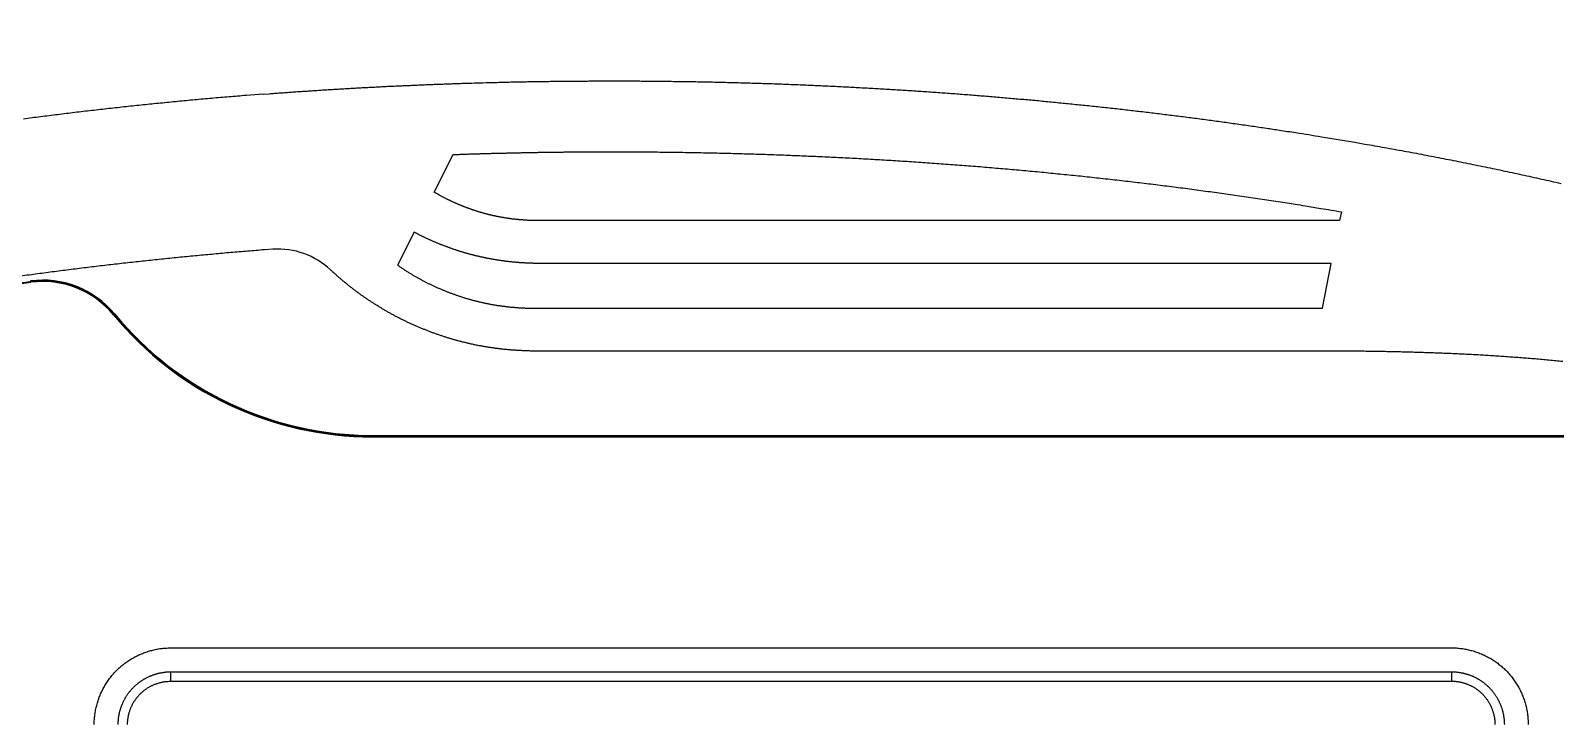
# Model space of a CAD drawing. Header units: inches. Extents: x 2 to 87, y 0 to 129.
# Drawn here: x 43.732 to 46.197, y 25.235 to 26.357 of the extents above; entities that cross this region are included whole.
import ezdxf

# ---------------------------------------------------------------- set-up
doc = ezdxf.new("R2010")
doc.units = ezdxf.units.IN
doc.header["$MEASUREMENT"] = 0
doc.layers.add('1', color=4, linetype='Continuous')

# ---------------------------------------------------------------- blocks, each defined once
blk = doc.blocks.new('CONTRL PANEL-HSPOT-15')
at = {"layer": '1', "linetype": 'Continuous'}
for p, q in [((-0.4678, 1.3982), (-0.4372, 1.4591)), ((0.9983, 1.3666), (0.9955, 1.3523)), ((-0.5004, 1.3335), (-0.5271, 1.2804)), ((0.9955, 1.3523), (-0.3001, 1.3523)), ((0.982, 1.2831), (-0.3001, 1.2831)), ((0.9679, 1.2108), (0.982, 1.2831)), ((-1.1204, 1.2548), (-1.1203, 1.2536)), ((-1.1203, 1.2536), (-1.1201, 1.2526)), ((-0.3043, 1.2108), (0.9679, 1.2108)), ((-0.9864, 1.2002), (-0.9856, 1.2009)), ((-0.9847, 1.2016), (-0.9856, 1.2009)), ((0.9544, 1.1416), (-0.3043, 1.1416)), ((-0.5676, 1.0039), (-0.5676, 1.0051)), ((-0.5676, 1.0051), (1.5391, 1.0051)), ((1.5391, 1.0039), (-0.5676, 1.0039)), ((-0.5676, 1.0039), (-0.5676, 1.0029)), ((-0.5676, 1.0029), (1.5391, 1.0029)), ((-0.8935, 0.6619), (1.1765, 0.6619)), ((-0.8935, 0.6232), (1.1765, 0.6232)), ((-0.8935, 0.6082), (-0.8935, 0.6232)), ((1.1765, 0.6232), (1.1765, 0.6082)), ((-0.8935, 0.6082), (1.1765, 0.6082))]:
    blk.add_line(p, q, dxfattribs=at)
for points in [[(-0.3787, 1.5754), (-0.3737, 1.5756, -0.000165), (-0.3688, 1.5757, -0.000165), (-0.3639, 1.5758, -0.000165), (-0.3589, 1.5759, -0.000165), (-0.354, 1.5761, -0.000165), (-0.349, 1.5762, -0.000165), (-0.3441, 1.5763, -0.000165), (-0.3391, 1.5764, -0.000165), (-0.3342, 1.5765, -0.000165), (-0.3293, 1.5766, -0.000165), (-0.3243, 1.5767, -0.000165), (-0.3194, 1.5768, -0.000165), (-0.3144, 1.5769, -0.000165), (-0.3095, 1.5769, -0.000165), (-0.3045, 1.577, -0.000165), (-0.2996, 1.5771, -0.000165), (-0.2947, 1.5772, -0.000165), (-0.2897, 1.5773, -0.000165), (-0.2848, 1.5773, -0.000165), (-0.2798, 1.5774, -0.000165), (-0.2749, 1.5775, -0.000164), (-0.2699, 1.5775, -0.000164), (-0.265, 1.5776, -0.000164), (-0.2601, 1.5776, -0.000165), (-0.2551, 1.5777, -0.000164), (-0.2502, 1.5777, -0.000163), (-0.2452, 1.5778, -0.000164), (-0.2403, 1.5778, -0.000168), (-0.2353, 1.5779, -0.000163), (-0.2304, 1.5779, -0.000152), (-0.2255, 1.5779, -0.000168), (-0.2205, 1.5779, -0.0002), (-0.2154, 1.578, -0.000152), (-0.2106, 1.578, -0.000052), (-0.2063, 1.578, -0.000214), (-0.2007, 1.578, -0.000368), (-0.1922, 1.578, -0.00018), (-0.181, 1.578, -0.000095)], [(-0.181, 1.578), (-0.1568, 1.578, -0.000799), (-0.1327, 1.5779, -0.000798), (-0.1086, 1.5777, -0.000799), (-0.0844, 1.5774, -0.0008), (-0.0603, 1.5771, -0.0008), (-0.0362, 1.5767, -0.000801), (-0.0121, 1.5762, -0.000802), (0.0121, 1.5756, -0.000802), (0.0362, 1.5749, -0.000803), (0.0603, 1.5742, -0.000804), (0.0844, 1.5734, -0.000804), (0.1085, 1.5725, -0.000805), (0.1327, 1.5715, -0.000806), (0.1568, 1.5704, -0.000806), (0.1809, 1.5693, -0.000807), (0.205, 1.5681, -0.000808), (0.2291, 1.5668, -0.000809), (0.2532, 1.5655, -0.000809), (0.2773, 1.564, -0.00081), (0.3014, 1.5625, -0.000811), (0.3254, 1.5609, -0.000812), (0.3495, 1.5592, -0.000812), (0.3736, 1.5575, -0.000814), (0.3977, 1.5556, -0.000817), (0.4217, 1.5537, -0.000821), (0.4458, 1.5517, -0.000826), (0.4698, 1.5496, -0.00083), (0.4939, 1.5475, -0.000835), (0.5179, 1.5453, -0.00084), (0.5419, 1.5429, -0.000845), (0.5659, 1.5405, -0.000849), (0.5899, 1.5381, -0.000854), (0.6139, 1.5355, -0.000859), (0.6379, 1.5329, -0.000865), (0.6619, 1.5301, -0.000868), (0.6859, 1.5273, -0.000867), (0.7098, 1.5244, -0.000879), (0.7338, 1.5214, -0.000903), (0.7578, 1.5184, -0.000881), (0.7817, 1.5152, -0.000826), (0.8054, 1.512, -0.000918), (0.8295, 1.5086, -0.001105), (0.8541, 1.5051, -0.000839), (0.8772, 1.5017, -0.00028), (0.8981, 1.4986, -0.001199), (0.9249, 1.4945, -0.002085), (0.9662, 1.4878, -0.001021), (1.0202, 1.4789, -0.00054)], [(-0.744, 1.5567), (-0.7718, 1.5545, 0.000959), (-0.7995, 1.5522, 0.000958), (-0.8273, 1.5499, 0.000959), (-0.855, 1.5474, 0.000961), (-0.8827, 1.5448, 0.000964), (-0.9104, 1.542, 0.000965), (-0.9381, 1.5392, 0.000967), (-0.9658, 1.5363, 0.000969), (-0.9935, 1.5333, 0.000971), (-1.0212, 1.5301, 0.000973), (-1.0488, 1.5269, 0.000975), (-1.0765, 1.5235, 0.000976), (-1.1041, 1.52, 0.000979), (-1.1317, 1.5165, 0.000986)], [(-0.744, 1.5567), (-0.7349, 1.5574, -0.000313), (-0.7258, 1.5581, -0.000313), (-0.7167, 1.5587, -0.000313), (-0.7075, 1.5594, -0.000313), (-0.6984, 1.56, -0.000313), (-0.6893, 1.5607, -0.000313), (-0.6802, 1.5613, -0.000312), (-0.671, 1.5619, -0.000312), (-0.6619, 1.5625, -0.000312), (-0.6528, 1.5631, -0.000312), (-0.6437, 1.5637, -0.000312), (-0.6345, 1.5642, -0.000311), (-0.6254, 1.5648, -0.000311), (-0.6163, 1.5653, -0.000311), (-0.6071, 1.5659, -0.000311), (-0.598, 1.5664, -0.000311), (-0.5889, 1.5669, -0.000311), (-0.5797, 1.5674, -0.00031), (-0.5706, 1.5679, -0.00031), (-0.5615, 1.5683, -0.00031), (-0.5523, 1.5688, -0.00031), (-0.5432, 1.5693, -0.000309), (-0.5341, 1.5697, -0.000309), (-0.5249, 1.5701, -0.00031), (-0.5158, 1.5705, -0.000309), (-0.5067, 1.5709, -0.000307), (-0.4975, 1.5713, -0.000309), (-0.4884, 1.5717, -0.000315), (-0.4792, 1.5721, -0.000306), (-0.4701, 1.5725, -0.000286), (-0.461, 1.5728, -0.000315), (-0.4518, 1.5731, -0.000375), (-0.4424, 1.5735, -0.000285), (-0.4335, 1.5738, -0.000098), (-0.4255, 1.5741, -0.000401), (-0.4152, 1.5744, -0.000689), (-0.3994, 1.5748, -0.000337), (-0.3787, 1.5754, -0.000179)], [(1.0202, 1.4789), (1.0361, 1.4761, -0.000637), (1.052, 1.4733, -0.000636), (1.068, 1.4705, -0.000637), (1.0839, 1.4676, -0.00064), (1.0998, 1.4647, -0.000643), (1.1157, 1.4618, -0.000645), (1.1315, 1.4588, -0.000647), (1.1474, 1.4557, -0.000649), (1.1633, 1.4526, -0.000652), (1.1792, 1.4495, -0.000654), (1.195, 1.4464, -0.000656), (1.2108, 1.4431, -0.000659), (1.2267, 1.4399, -0.000661), (1.2425, 1.4366, -0.000663), (1.2583, 1.4333, -0.000665), (1.2741, 1.4299, -0.000668), (1.2899, 1.4265, -0.00067), (1.3057, 1.423, -0.000672), (1.3215, 1.4195, -0.000674), (1.3373, 1.416, -0.000677), (1.353, 1.4124, -0.000679)], [(-0.4372, 1.4591), (-0.4308, 1.4593, -0.000219), (-0.4244, 1.4595, -0.000219), (-0.418, 1.4597, -0.000219), (-0.4116, 1.46, -0.000219), (-0.4052, 1.4601, -0.000219), (-0.3988, 1.4603, -0.000219), (-0.3924, 1.4605, -0.000218), (-0.386, 1.4607, -0.000218), (-0.3796, 1.4609, -0.000218), (-0.3732, 1.4611, -0.000218), (-0.3667, 1.4612, -0.000218), (-0.3603, 1.4614, -0.000218), (-0.3539, 1.4615, -0.000218), (-0.3475, 1.4617, -0.000218), (-0.3411, 1.4618, -0.000218), (-0.3347, 1.462, -0.000218), (-0.3283, 1.4621, -0.000218), (-0.3219, 1.4622, -0.000217), (-0.3155, 1.4623, -0.000217), (-0.3091, 1.4625, -0.000217), (-0.3027, 1.4626, -0.000217), (-0.2963, 1.4627, -0.000217), (-0.2899, 1.4628, -0.000217), (-0.2835, 1.4629, -0.000217), (-0.2771, 1.4629, -0.000217), (-0.2707, 1.463, -0.000215), (-0.2643, 1.4631, -0.000217), (-0.2578, 1.4632, -0.000221), (-0.2514, 1.4632, -0.000215), (-0.245, 1.4633, -0.000201), (-0.2387, 1.4633, -0.000221), (-0.2322, 1.4634, -0.000264), (-0.2256, 1.4634, -0.0002), (-0.2194, 1.4635, -0.000069), (-0.2138, 1.4635, -0.000282), (-0.2066, 1.4635, -0.000485), (-0.1955, 1.4635, -0.000237), (-0.181, 1.4636, -0.000126)], [(-0.181, 1.4636), (-0.1662, 1.4636, -0.000497), (-0.1514, 1.4635, -0.000497), (-0.1365, 1.4634, -0.000497), (-0.1217, 1.4633, -0.000497), (-0.1069, 1.4632, -0.000497), (-0.0921, 1.463, -0.000498), (-0.0773, 1.4628, -0.000498), (-0.0625, 1.4626, -0.000498), (-0.0477, 1.4624, -0.000498), (-0.0329, 1.4621, -0.000499), (-0.0181, 1.4618, -0.000499), (-0.0033, 1.4614, -0.000499), (0.0115, 1.4611, -0.000499), (0.0263, 1.4607, -0.0005), (0.0411, 1.4602, -0.0005), (0.0559, 1.4598, -0.0005), (0.0707, 1.4593, -0.000501), (0.0855, 1.4588, -0.000501), (0.1003, 1.4582, -0.000501), (0.1151, 1.4576, -0.000501), (0.1299, 1.457, -0.000502), (0.1447, 1.4564, -0.000502), (0.1595, 1.4557, -0.000502), (0.1743, 1.455, -0.000503), (0.1891, 1.4543, -0.000503), (0.2039, 1.4535, -0.000503), (0.2186, 1.4528, -0.000504), (0.2334, 1.4519, -0.000504), (0.2482, 1.4511, -0.000504), (0.263, 1.4502, -0.000504), (0.2778, 1.4493, -0.000505), (0.2926, 1.4484, -0.000505), (0.3073, 1.4474, -0.000505), (0.3221, 1.4464, -0.000506), (0.3369, 1.4454, -0.000506), (0.3516, 1.4443, -0.000506), (0.3664, 1.4432, -0.000507), (0.3812, 1.4421, -0.000508), (0.3959, 1.441, -0.00051), (0.4107, 1.4398, -0.000512), (0.4255, 1.4386, -0.000514), (0.4402, 1.4373, -0.000516), (0.455, 1.4361, -0.000517), (0.4697, 1.4348, -0.000519), (0.4845, 1.4334, -0.000521), (0.4992, 1.4321, -0.000523), (0.514, 1.4307, -0.000525), (0.5287, 1.4292, -0.000527), (0.5434, 1.4278, -0.000529), (0.5582, 1.4263, -0.000531), (0.5729, 1.4248, -0.000532), (0.5876, 1.4232, -0.000534), (0.6023, 1.4216, -0.000536), (0.6171, 1.42, -0.000538), (0.6318, 1.4184, -0.00054), (0.6465, 1.4167, -0.000542), (0.6612, 1.415, -0.000544), (0.6759, 1.4133, -0.000546), (0.6906, 1.4115, -0.000548), (0.7053, 1.4097, -0.00055), (0.72, 1.4078, -0.000551), (0.7347, 1.406, -0.000553), (0.7494, 1.4041, -0.000555), (0.764, 1.4021, -0.000558), (0.7787, 1.4001, -0.000559), (0.7934, 1.3981, -0.000557), (0.8081, 1.3961, -0.000564), (0.8227, 1.394, -0.000578), (0.8374, 1.3919, -0.000563), (0.852, 1.3898, -0.000527), (0.8666, 1.3876, -0.000585), (0.8813, 1.3854, -0.000701), (0.8964, 1.3831, -0.000532), (0.9106, 1.3809, -0.000179), (0.9234, 1.3789, -0.000757), (0.9398, 1.3763, -0.001311), (0.9651, 1.3721, -0.000641), (0.9983, 1.3666, -0.00034)], [(-0.3001, 1.3523), (-0.3018, 1.3523, -0.001343), (-0.3036, 1.3524, -0.001344), (-0.3054, 1.3524, -0.001343), (-0.3071, 1.3524, -0.001339), (-0.3089, 1.3525, -0.001337), (-0.3106, 1.3525, -0.001335), (-0.3124, 1.3526, -0.001333), (-0.3142, 1.3526, -0.00133), (-0.3159, 1.3527, -0.001328), (-0.3177, 1.3528, -0.001326), (-0.3194, 1.3529, -0.001324), (-0.3212, 1.353, -0.001322), (-0.3229, 1.3531, -0.00132), (-0.3247, 1.3533, -0.001318), (-0.3265, 1.3534, -0.001316), (-0.3282, 1.3535, -0.001314), (-0.33, 1.3537, -0.001312), (-0.3317, 1.3539, -0.00131), (-0.3335, 1.354, -0.001309), (-0.3352, 1.3542, -0.001308), (-0.337, 1.3544, -0.001305), (-0.3387, 1.3546, -0.001302), (-0.3405, 1.3548, -0.001303), (-0.3422, 1.355, -0.001309), (-0.344, 1.3553, -0.001295), (-0.3457, 1.3555, -0.001255), (-0.3474, 1.3558, -0.001239), (-0.3492, 1.356, -0.001242), (-0.3509, 1.3563, -0.001249), (-0.3527, 1.3565, -0.001261), (-0.3544, 1.3568, -0.001271), (-0.3561, 1.3571, -0.001282), (-0.3579, 1.3574, -0.001291), (-0.3596, 1.3577, -0.001302), (-0.3613, 1.358, -0.001312), (-0.3631, 1.3584, -0.001323), (-0.3648, 1.3587, -0.001332), (-0.3665, 1.359, -0.001344), (-0.3682, 1.3594, -0.001353), (-0.37, 1.3598, -0.001365), (-0.3717, 1.3601, -0.001374), (-0.3734, 1.3605, -0.001386), (-0.3751, 1.3609, -0.001396), (-0.3768, 1.3613, -0.001407), (-0.3785, 1.3617, -0.001417), (-0.3802, 1.3621, -0.001429), (-0.382, 1.3626, -0.001438), (-0.3837, 1.363, -0.001448), (-0.3854, 1.3635, -0.001461), (-0.3871, 1.3639, -0.001478), (-0.3888, 1.3644, -0.001466), (-0.3904, 1.3649, -0.001419), (-0.3921, 1.3654, -0.001395), (-0.3938, 1.3659, -0.001388), (-0.3955, 1.3664, -0.00138), (-0.3972, 1.3669, -0.001371), (-0.3989, 1.3674, -0.001362), (-0.4005, 1.368, -0.001354), (-0.4022, 1.3685, -0.001346), (-0.4039, 1.3691, -0.001337), (-0.4056, 1.3696, -0.001329), (-0.4072, 1.3702, -0.00132), (-0.4089, 1.3708, -0.001312), (-0.4105, 1.3714, -0.001303), (-0.4122, 1.372, -0.001295), (-0.4138, 1.3726, -0.001286), (-0.4155, 1.3732, -0.001279), (-0.4171, 1.3738, -0.00127), (-0.4188, 1.3745, -0.001262), (-0.4204, 1.3751, -0.001254), (-0.4221, 1.3757, -0.001246), (-0.4237, 1.3764, -0.001238), (-0.4253, 1.3771, -0.00123), (-0.4269, 1.3777, -0.001222), (-0.4286, 1.3784, -0.001215), (-0.4302, 1.3791, -0.001208), (-0.4318, 1.3798, -0.001219), (-0.4334, 1.3805, -0.001251), (-0.435, 1.3812, -0.001268), (-0.4366, 1.382, -0.001275), (-0.4382, 1.3827, -0.001282), (-0.4398, 1.3834, -0.001293), (-0.4414, 1.3842, -0.001304), (-0.443, 1.3849, -0.001317), (-0.4446, 1.3857, -0.001323), (-0.4462, 1.3865, -0.001326), (-0.4477, 1.3872, -0.001348), (-0.4493, 1.388, -0.001387), (-0.4509, 1.3888, -0.001356), (-0.4525, 1.3896, -0.001273), (-0.454, 1.3904, -0.00142), (-0.4556, 1.3913, -0.001715), (-0.4572, 1.3921, -0.001302), (-0.4587, 1.3929, -0.000429), (-0.46, 1.3937, -0.001871), (-0.4617, 1.3947, -0.003266), (-0.4644, 1.3962, -0.0016), (-0.4678, 1.3982, -0.000845)], [(-0.3001, 1.2831), (-0.3022, 1.2832, -0.00119), (-0.3043, 1.2832, -0.001194), (-0.3064, 1.2832, -0.001197), (-0.3085, 1.2833, -0.001198), (-0.3106, 1.2833, -0.001199), (-0.3126, 1.2834, -0.0012), (-0.3147, 1.2835, -0.001201), (-0.3168, 1.2835, -0.001201), (-0.3189, 1.2836, -0.001201), (-0.3209, 1.2838, -0.001201), (-0.323, 1.2839, -0.001201), (-0.3251, 1.284, -0.0012), (-0.3272, 1.2841, -0.001199), (-0.3292, 1.2843, -0.001197), (-0.3313, 1.2844, -0.001196), (-0.3333, 1.2846, -0.001193), (-0.3354, 1.2848, -0.001191), (-0.3375, 1.285, -0.001188), (-0.3395, 1.2852, -0.001185), (-0.3416, 1.2854, -0.001182), (-0.3436, 1.2856, -0.001178), (-0.3457, 1.2858, -0.001173), (-0.3478, 1.286, -0.001171), (-0.3498, 1.2863, -0.001169), (-0.3519, 1.2865, -0.00116), (-0.3539, 1.2868, -0.001142), (-0.356, 1.2871, -0.001127), (-0.358, 1.2874, -0.001114), (-0.3601, 1.2876, -0.001115), (-0.3621, 1.2879, -0.001129), (-0.3642, 1.2883, -0.001139), (-0.3662, 1.2886, -0.001147), (-0.3683, 1.2889, -0.001154), (-0.3704, 1.2892, -0.001164), (-0.3724, 1.2896, -0.001172), (-0.3745, 1.29, -0.00118), (-0.3765, 1.2903, -0.001188), (-0.3786, 1.2907, -0.001197), (-0.3806, 1.2911, -0.001205), (-0.3827, 1.2915, -0.001214), (-0.3847, 1.2919, -0.001222), (-0.3867, 1.2923, -0.001231), (-0.3888, 1.2928, -0.001239), (-0.3908, 1.2932, -0.001248), (-0.3929, 1.2936, -0.001255), (-0.3949, 1.2941, -0.001264), (-0.397, 1.2946, -0.001272), (-0.399, 1.2951, -0.00128), (-0.401, 1.2956, -0.001288), (-0.4031, 1.2961, -0.001298), (-0.4051, 1.2966, -0.001304), (-0.4072, 1.2971, -0.001308), (-0.4092, 1.2976, -0.001302), (-0.4112, 1.2982, -0.001284), (-0.4132, 1.2988, -0.001275), (-0.4153, 1.2993, -0.00127), (-0.4173, 1.2999, -0.001265), (-0.4193, 1.3005, -0.001257), (-0.4213, 1.3011, -0.001252), (-0.4233, 1.3017, -0.001245), (-0.4253, 1.3023, -0.001239), (-0.4273, 1.3029, -0.001232), (-0.4292, 1.3036, -0.001226), (-0.4312, 1.3042, -0.00122), (-0.4332, 1.3049, -0.001214), (-0.4352, 1.3055, -0.001207), (-0.4371, 1.3062, -0.001201), (-0.4391, 1.3069, -0.001195), (-0.4411, 1.3076, -0.001189), (-0.443, 1.3083, -0.001182), (-0.4449, 1.309, -0.001177), (-0.4469, 1.3097, -0.001171), (-0.4488, 1.3104, -0.001165), (-0.4507, 1.3111, -0.001158), (-0.4527, 1.3119, -0.001153), (-0.4546, 1.3126, -0.001151), (-0.4565, 1.3134, -0.001141), (-0.4584, 1.3141, -0.001117), (-0.4603, 1.3149, -0.001085), (-0.4622, 1.3157, -0.001031), (-0.4641, 1.3165, -0.001015), (-0.466, 1.3173, -0.001041), (-0.4679, 1.3181, -0.001057), (-0.4699, 1.3189, -0.001068), (-0.4718, 1.3198, -0.001074), (-0.4737, 1.3206, -0.001081), (-0.4756, 1.3215, -0.001104), (-0.4775, 1.3223, -0.001143), (-0.4794, 1.3232, -0.00112), (-0.4814, 1.3241, -0.001055), (-0.4833, 1.325, -0.001187), (-0.4852, 1.3259, -0.00145), (-0.4872, 1.3268, -0.001099), (-0.489, 1.3277, -0.000345), (-0.4907, 1.3285, -0.001608), (-0.4928, 1.3296, -0.002848), (-0.4961, 1.3313, -0.001396), (-0.5004, 1.3335, -0.000735)], [(-0.7285, 1.3061), (-0.7422, 1.3051, 0.000485), (-0.7558, 1.304, 0.000485), (-0.7694, 1.3029, 0.000485), (-0.783, 1.3017, 0.000486), (-0.7966, 1.3006, 0.000487), (-0.8102, 1.2994, 0.000488), (-0.8238, 1.2981, 0.000489), (-0.8374, 1.2969, 0.000489), (-0.851, 1.2956, 0.00049), (-0.8646, 1.2943, 0.000491), (-0.8782, 1.293, 0.000492), (-0.8918, 1.2916, 0.000493), (-0.9054, 1.2902, 0.000493), (-0.919, 1.2888, 0.000494), (-0.9326, 1.2874, 0.000495), (-0.9462, 1.2859, 0.000496), (-0.9597, 1.2844, 0.000496), (-0.9733, 1.2829, 0.000497), (-0.9869, 1.2814, 0.000498), (-1.0004, 1.2798, 0.000499), (-1.014, 1.2782, 0.0005), (-1.0276, 1.2766, 0.000501), (-1.0411, 1.2749, 0.000501), (-1.0547, 1.2732, 0.000502), (-1.0682, 1.2715, 0.000503), (-1.0818, 1.2698, 0.000504), (-1.0953, 1.268, 0.000505), (-1.1089, 1.2662, 0.000505), (-1.1224, 1.2644, 0.000506), (-1.1359, 1.2626, 0.000507)], [(-0.56, 1.2149), (-0.562, 1.2162, -0.001186), (-0.564, 1.2174, -0.001185), (-0.5661, 1.2187, -0.001185), (-0.5681, 1.22, -0.001185), (-0.57, 1.2213, -0.001185), (-0.572, 1.2226, -0.001184), (-0.574, 1.224, -0.001184), (-0.576, 1.2253, -0.001185), (-0.578, 1.2266, -0.001185), (-0.5799, 1.228, -0.001185), (-0.5819, 1.2294, -0.001185), (-0.5838, 1.2307, -0.001185), (-0.5858, 1.2321, -0.001186), (-0.5877, 1.2335, -0.001186), (-0.5896, 1.2349, -0.001187), (-0.5916, 1.2363, -0.001188), (-0.5935, 1.2377, -0.001188), (-0.5954, 1.2392, -0.001189), (-0.5973, 1.2406, -0.00119), (-0.5992, 1.242, -0.001191), (-0.6011, 1.2435, -0.001192), (-0.603, 1.245, -0.001192), (-0.6049, 1.2464, -0.001194), (-0.6067, 1.2479, -0.001197), (-0.6086, 1.2494, -0.001196), (-0.6104, 1.2509, -0.00119), (-0.6123, 1.2524, -0.001201), (-0.6141, 1.2539, -0.001227), (-0.616, 1.2555, -0.001194), (-0.6178, 1.257, -0.001116), (-0.6196, 1.2585, -0.001234), (-0.6214, 1.2601, -0.001474), (-0.6233, 1.2617, -0.001119), (-0.625, 1.2632, -0.000382), (-0.6266, 1.2646, -0.001584), (-0.6286, 1.2664, -0.002734), (-0.6316, 1.2692, -0.001338), (-0.6356, 1.2728, -0.000709)], [(-0.5271, 1.2804), (-0.5252, 1.279, 0.001465), (-0.5232, 1.2777, 0.001464), (-0.5212, 1.2764, 0.001467), (-0.5193, 1.275, 0.001476), (-0.5173, 1.2737, 0.001482), (-0.5153, 1.2724, 0.001489), (-0.5134, 1.2712, 0.001495), (-0.5114, 1.2699, 0.001502), (-0.5094, 1.2687, 0.001508), (-0.5074, 1.2674, 0.001514), (-0.5053, 1.2662, 0.001521), (-0.5033, 1.265, 0.00153), (-0.5013, 1.2638, 0.001533), (-0.4993, 1.2626, 0.001532), (-0.4972, 1.2614, 0.001559), (-0.4952, 1.2603, 0.00162), (-0.4931, 1.2591, 0.001644), (-0.4911, 1.258, 0.001637), (-0.489, 1.2569, 0.00163), (-0.4869, 1.2557, 0.001622), (-0.4848, 1.2547, 0.001615), (-0.4827, 1.2536, 0.001606), (-0.4806, 1.2525, 0.001598), (-0.4785, 1.2514, 0.001588), (-0.4764, 1.2504, 0.001579), (-0.4743, 1.2494, 0.001569), (-0.4721, 1.2483, 0.001558), (-0.47, 1.2473, 0.001546), (-0.4678, 1.2463, 0.001537), (-0.4656, 1.2453, 0.001533), (-0.4634, 1.2444, 0.001512), (-0.4612, 1.2434, 0.001474), (-0.4591, 1.2424, 0.001438), (-0.4568, 1.2415, 0.001397), (-0.4546, 1.2406, 0.001389), (-0.4524, 1.2397, 0.001408), (-0.4502, 1.2388, 0.001419), (-0.448, 1.2379, 0.001424), (-0.4458, 1.237, 0.001431), (-0.4436, 1.2362, 0.00144), (-0.4413, 1.2353, 0.001448), (-0.4391, 1.2345, 0.001456), (-0.4369, 1.2337, 0.001463), (-0.4346, 1.2329, 0.001472), (-0.4324, 1.2321, 0.00148), (-0.4301, 1.2313, 0.001488), (-0.4279, 1.2305, 0.001496), (-0.4256, 1.2298, 0.001504), (-0.4234, 1.229, 0.001512), (-0.4211, 1.2283, 0.001521), (-0.4189, 1.2276, 0.001529), (-0.4166, 1.2269, 0.001538), (-0.4144, 1.2262, 0.001546), (-0.4121, 1.2256, 0.001554), (-0.4098, 1.2249, 0.001563), (-0.4075, 1.2243, 0.001571), (-0.4053, 1.2237, 0.00158), (-0.403, 1.2231, 0.001588), (-0.4007, 1.2225, 0.001597), (-0.3984, 1.2219, 0.001606), (-0.3962, 1.2214, 0.001614), (-0.3939, 1.2208, 0.001621), (-0.3916, 1.2203, 0.001631), (-0.3893, 1.2198, 0.001646), (-0.387, 1.2193, 0.001647), (-0.3847, 1.2188, 0.001631), (-0.3824, 1.2183, 0.001602), (-0.3801, 1.2179, 0.001554), (-0.3778, 1.2174, 0.001531), (-0.3755, 1.217, 0.001534), (-0.3731, 1.2166, 0.001531), (-0.3708, 1.2162, 0.001521), (-0.3685, 1.2158, 0.001515), (-0.3661, 1.2154, 0.00151), (-0.3638, 1.2151, 0.001506), (-0.3614, 1.2147, 0.001503), (-0.359, 1.2144, 0.0015), (-0.3567, 1.2141, 0.001497), (-0.3543, 1.2138, 0.001496), (-0.3519, 1.2135, 0.001495), (-0.3495, 1.2132, 0.001494), (-0.3472, 1.213, 0.001494), (-0.3448, 1.2127, 0.001496), (-0.3424, 1.2125, 0.0015), (-0.34, 1.2123, 0.001499), (-0.3376, 1.2121, 0.001492), (-0.3352, 1.2119, 0.001509), (-0.3328, 1.2117, 0.001544), (-0.3305, 1.2115, 0.001505), (-0.3281, 1.2114, 0.001409), (-0.3257, 1.2113, 0.001563), (-0.3233, 1.2112, 0.001875), (-0.3208, 1.211, 0.001427), (-0.3185, 1.211, 0.000483), (-0.3165, 1.2109, 0.002033), (-0.3138, 1.2108, 0.003542), (-0.3097, 1.2108, 0.001743), (-0.3043, 1.2108, 0.000925)], [(-1.1203, 1.2536), (-1.1453, 1.2502, 0.000984)], [(-1.1768, 1.2446, -0.001089), (-1.1201, 1.2526, -0.000579)], [(-0.3043, 1.1416), (-0.307, 1.1416, -0.001413), (-0.3097, 1.1416, -0.001415), (-0.3124, 1.1416, -0.001414), (-0.3151, 1.1417, -0.001409), (-0.3178, 1.1418, -0.001406), (-0.3205, 1.1418, -0.001403), (-0.3232, 1.1419, -0.001401), (-0.3259, 1.1421, -0.001398), (-0.3286, 1.1422, -0.001395), (-0.3312, 1.1423, -0.001392), (-0.3339, 1.1425, -0.001389), (-0.3366, 1.1427, -0.001387), (-0.3393, 1.1429, -0.001384), (-0.342, 1.1431, -0.001381), (-0.3447, 1.1433, -0.001379), (-0.3474, 1.1435, -0.001376), (-0.3501, 1.1438, -0.001374), (-0.3527, 1.144, -0.001372), (-0.3554, 1.1443, -0.001369), (-0.3581, 1.1446, -0.001367), (-0.3608, 1.1449, -0.001365), (-0.3635, 1.1452, -0.001363), (-0.3661, 1.1456, -0.001361), (-0.3688, 1.1459, -0.001358), (-0.3715, 1.1463, -0.001356), (-0.3741, 1.1467, -0.001354), (-0.3768, 1.1471, -0.001352), (-0.3795, 1.1475, -0.00135), (-0.3821, 1.1479, -0.001349), (-0.3848, 1.1483, -0.001346), (-0.3874, 1.1488, -0.001345), (-0.3901, 1.1493, -0.001344), (-0.3927, 1.1497, -0.001341), (-0.3954, 1.1502, -0.001337), (-0.398, 1.1507, -0.00138), (-0.4007, 1.1513, -0.001482), (-0.4033, 1.1518, -0.001518), (-0.406, 1.1524, -0.001496), (-0.4086, 1.1529, -0.001485), (-0.4112, 1.1535, -0.001482), (-0.4138, 1.1541, -0.001477), (-0.4165, 1.1548, -0.001469), (-0.4191, 1.1554, -0.001462), (-0.4217, 1.156, -0.001456), (-0.4243, 1.1567, -0.00145), (-0.4269, 1.1574, -0.001443), (-0.4295, 1.1581, -0.001437), (-0.4321, 1.1588, -0.00143), (-0.4347, 1.1595, -0.001424), (-0.4373, 1.1603, -0.001417), (-0.4399, 1.161, -0.001411), (-0.4425, 1.1618, -0.001405), (-0.4451, 1.1626, -0.001399), (-0.4476, 1.1634, -0.001392), (-0.4502, 1.1642, -0.001387), (-0.4528, 1.165, -0.00138), (-0.4553, 1.1659, -0.001375), (-0.4579, 1.1667, -0.001368), (-0.4604, 1.1676, -0.001363), (-0.463, 1.1685, -0.001357), (-0.4655, 1.1694, -0.001351), (-0.468, 1.1703, -0.001345), (-0.4706, 1.1712, -0.00134), (-0.4731, 1.1722, -0.001334), (-0.4756, 1.1731, -0.001329), (-0.4781, 1.1741, -0.001322), (-0.4807, 1.1751, -0.001318), (-0.4832, 1.1761, -0.001316), (-0.4857, 1.1771, -0.001306), (-0.4882, 1.1781, -0.001288), (-0.4906, 1.1791, -0.001283), (-0.4931, 1.1802, -0.00129), (-0.4956, 1.1812, -0.001299), (-0.4981, 1.1823, -0.001314), (-0.5005, 1.1834, -0.001326), (-0.503, 1.1845, -0.001339), (-0.5055, 1.1856, -0.001351), (-0.5079, 1.1867, -0.001365), (-0.5104, 1.1878, -0.001377), (-0.5128, 1.189, -0.001391), (-0.5152, 1.1902, -0.001403), (-0.5176, 1.1913, -0.001416), (-0.5201, 1.1925, -0.001429), (-0.5225, 1.1937, -0.001444), (-0.5249, 1.195, -0.001455), (-0.5273, 1.1962, -0.001468), (-0.5297, 1.1974, -0.001476), (-0.532, 1.1987, -0.001474), (-0.5344, 1.2, -0.001417), (-0.5368, 1.2013, -0.001317), (-0.5391, 1.2026, -0.001446), (-0.5415, 1.2039, -0.001715), (-0.5439, 1.2053, -0.001302), (-0.5462, 1.2066, -0.000454), (-0.5482, 1.2077, -0.001822), (-0.5508, 1.2093, -0.003116), (-0.5548, 1.2117, -0.001523), (-0.56, 1.2149, -0.000808)], [(1.356, 1.1245, 0.001106), (1.3449, 1.1256, 0.00108), (1.3338, 1.1267, 0.001054), (1.3227, 1.1277, 0.001031), (1.3115, 1.1287, 0.001008), (1.3004, 1.1296, 0.000987), (1.2893, 1.1305, 0.000963), (1.2781, 1.1313, 0.000942), (1.267, 1.1321, 0.000918), (1.2558, 1.1329, 0.000897), (1.2447, 1.1336, 0.000873), (1.2335, 1.1343, 0.000852), (1.2224, 1.135, 0.000828), (1.2112, 1.1356, 0.000807), (1.2001, 1.1361, 0.000783), (1.1889, 1.1367, 0.000762), (1.1778, 1.1372, 0.000739), (1.1666, 1.1377, 0.000717), (1.1554, 1.1381, 0.000693), (1.1443, 1.1385, 0.000674), (1.1331, 1.1389, 0.000656), (1.1219, 1.1392, 0.000638), (1.1108, 1.1396, 0.000617), (1.0996, 1.1399, 0.000605), (1.0884, 1.1401, 0.000597), (1.0772, 1.1404, 0.000567), (1.0661, 1.1406, 0.000518), (1.055, 1.1408, 0.000548), (1.0437, 1.141, 0.000617), (1.0322, 1.1411, 0.000467), (1.0214, 1.1412, 0.000189), (1.0116, 1.1413, 0.000604), (0.999, 1.1414, 0.000965), (0.9797, 1.1415, 0.000467), (0.9544, 1.1416, 0.000252)], [(-1.0174, 0.5381), (-1.0173, 0.542, -0.007994), (-1.0171, 0.5459, -0.008076), (-1.0168, 0.5498, -0.008059), (-1.0164, 0.5537, -0.007957), (-1.0158, 0.5576, -0.007896), (-1.0151, 0.5614, -0.007846), (-1.0143, 0.5653, -0.007804), (-1.0134, 0.569, -0.007757), (-1.0123, 0.5728, -0.007724), (-1.0112, 0.5765, -0.007692), (-1.0099, 0.5802, -0.00767), (-1.0085, 0.5838, -0.007652), (-1.007, 0.5874, -0.007643), (-1.0054, 0.591, -0.007639), (-1.0037, 0.5944, -0.007643), (-1.0019, 0.5979, -0.007654), (-1, 0.6012, -0.007671), (-0.998, 0.6045, -0.007697), (-0.9959, 0.6078, -0.007728), (-0.9936, 0.611, -0.007769), (-0.9913, 0.614, -0.00781), (-0.9889, 0.6171, -0.00786), (-0.9864, 0.62, -0.007919), (-0.9838, 0.6229, -0.008), (-0.9811, 0.6256, -0.008037), (-0.9783, 0.6283, -0.008037), (-0.9755, 0.6309, -0.008), (-0.9725, 0.6334, -0.007919), (-0.9695, 0.6358, -0.00786), (-0.9664, 0.6382, -0.007811), (-0.9633, 0.6404, -0.007768), (-0.96, 0.6425, -0.007723), (-0.9567, 0.6445, -0.007698), (-0.9533, 0.6464, -0.007686), (-0.9499, 0.6482, -0.00765), (-0.9464, 0.65, -0.007592), (-0.9429, 0.6516, -0.007654), (-0.9393, 0.653, -0.007816), (-0.9357, 0.6544, -0.0076), (-0.932, 0.6557, -0.007102), (-0.9283, 0.6569, -0.007874), (-0.9245, 0.6579, -0.009465), (-0.9206, 0.6588, -0.007178), (-0.9169, 0.6596, -0.002362), (-0.9136, 0.6603, -0.010269), (-0.9092, 0.6609, -0.017962), (-0.9024, 0.6614, -0.00877), (-0.8935, 0.6619, -0.004609)], [(1.1765, 0.6619), (1.1804, 0.6618, -0.007994), (1.1843, 0.6617, -0.008076), (1.1883, 0.6613, -0.008059), (1.1921, 0.6609, -0.007957), (1.196, 0.6603, -0.007896), (1.1999, 0.6596, -0.007846), (1.2037, 0.6588, -0.007804), (1.2075, 0.6579, -0.007757), (1.2112, 0.6569, -0.007724), (1.2149, 0.6557, -0.007692), (1.2186, 0.6544, -0.00767), (1.2223, 0.653, -0.007652), (1.2258, 0.6516, -0.007643), (1.2294, 0.65, -0.007639), (1.2329, 0.6482, -0.007643), (1.2363, 0.6464, -0.007654), (1.2397, 0.6445, -0.007671), (1.243, 0.6425, -0.007697), (1.2462, 0.6404, -0.007728), (1.2494, 0.6382, -0.007769), (1.2525, 0.6358, -0.00781), (1.2555, 0.6334, -0.00786), (1.2584, 0.6309, -0.007919), (1.2613, 0.6283, -0.008), (1.2641, 0.6256, -0.008037), (1.2668, 0.6229, -0.008037), (1.2694, 0.62, -0.008), (1.2719, 0.6171, -0.007919), (1.2743, 0.614, -0.00786), (1.2766, 0.611, -0.007811), (1.2788, 0.6078, -0.007768), (1.2809, 0.6045, -0.007723), (1.2829, 0.6012, -0.007698), (1.2849, 0.5979, -0.007686), (1.2867, 0.5944, -0.00765), (1.2884, 0.591, -0.007592), (1.29, 0.5874, -0.007654), (1.2915, 0.5838, -0.007816), (1.2929, 0.5802, -0.0076), (1.2941, 0.5765, -0.007102), (1.2953, 0.5728, -0.007874), (1.2963, 0.569, -0.009465), (1.2973, 0.5651, -0.007178), (1.2981, 0.5614, -0.002362), (1.2987, 0.5581, -0.010269), (1.2993, 0.5537, -0.017962), (1.2999, 0.547, -0.00877), (1.3003, 0.5381, -0.004609)], [(-0.9787, 0.5381), (-0.9787, 0.54, -0.005703), (-0.9786, 0.5419, -0.005725), (-0.9785, 0.5438, -0.005709), (-0.9783, 0.5457, -0.005663), (-0.9782, 0.5476, -0.005633), (-0.9779, 0.5495, -0.005608), (-0.9776, 0.5514, -0.005587), (-0.9773, 0.5533, -0.005564), (-0.9769, 0.5551, -0.005546), (-0.9765, 0.557, -0.00553), (-0.9761, 0.5589, -0.005517), (-0.9756, 0.5607, -0.005507), (-0.9751, 0.5625, -0.0055), (-0.9745, 0.5644, -0.005494), (-0.9739, 0.5662, -0.005493), (-0.9732, 0.568, -0.005495), (-0.9725, 0.5697, -0.005495), (-0.9718, 0.5715, -0.005492), (-0.971, 0.5733, -0.00549), (-0.9702, 0.575, -0.005489), (-0.9694, 0.5767, -0.005492), (-0.9685, 0.5784, -0.005499), (-0.9676, 0.5801, -0.005508), (-0.9666, 0.5817, -0.005521), (-0.9656, 0.5834, -0.005536), (-0.9646, 0.585, -0.005556), (-0.9635, 0.5866, -0.005577), (-0.9624, 0.5881, -0.005603), (-0.9613, 0.5897, -0.005629), (-0.9601, 0.5912, -0.005659), (-0.9589, 0.5926, -0.005692), (-0.9577, 0.5941, -0.005737), (-0.9564, 0.5955, -0.00576), (-0.9551, 0.5969, -0.005766), (-0.9538, 0.5983, -0.005749), (-0.9524, 0.5996, -0.005705), (-0.951, 0.6009, -0.005673), (-0.9496, 0.6022, -0.005645), (-0.9481, 0.6034, -0.005622), (-0.9466, 0.6046, -0.005597), (-0.9451, 0.6058, -0.005577), (-0.9436, 0.6069, -0.005559), (-0.942, 0.608, -0.005545), (-0.9404, 0.6091, -0.005533), (-0.9388, 0.6101, -0.005525), (-0.9372, 0.6111, -0.005519), (-0.9356, 0.6121, -0.005517), (-0.9339, 0.613, -0.005517), (-0.9322, 0.6139, -0.005521), (-0.9305, 0.6147, -0.00553), (-0.9287, 0.6156, -0.005535), (-0.927, 0.6163, -0.00554), (-0.9252, 0.6171, -0.005541), (-0.9234, 0.6178, -0.005537), (-0.9216, 0.6184, -0.005516), (-0.9198, 0.619, -0.005478), (-0.918, 0.6196, -0.005524), (-0.9162, 0.6201, -0.005638), (-0.9143, 0.6206, -0.005482), (-0.9125, 0.6211, -0.005122), (-0.9106, 0.6215, -0.005666), (-0.9087, 0.6218, -0.006783), (-0.9068, 0.6222, -0.005153), (-0.905, 0.6224, -0.001738), (-0.9033, 0.6227, -0.007319), (-0.9012, 0.6229, -0.012723), (-0.8979, 0.6231, -0.006231), (-0.8935, 0.6232, -0.003292)], [(1.1765, 0.6232), (1.1784, 0.6232, -0.005704), (1.1803, 0.6231, -0.005726), (1.1822, 0.623, -0.00571), (1.1841, 0.6229, -0.005665), (1.186, 0.6227, -0.005635), (1.1879, 0.6224, -0.00561), (1.1898, 0.6222, -0.005588), (1.1917, 0.6218, -0.005565), (1.1936, 0.6215, -0.005547), (1.1954, 0.6211, -0.005531), (1.1973, 0.6206, -0.005518), (1.1991, 0.6201, -0.005507), (1.201, 0.6196, -0.0055), (1.2028, 0.619, -0.005495), (1.2046, 0.6184, -0.005493), (1.2064, 0.6177, -0.005495), (1.2082, 0.6171, -0.005495), (1.2099, 0.6163, -0.005492), (1.2117, 0.6156, -0.00549), (1.2134, 0.6147, -0.005489), (1.2151, 0.6139, -0.005492), (1.2168, 0.613, -0.005499), (1.2185, 0.6121, -0.005508), (1.2202, 0.6111, -0.005521), (1.2218, 0.6101, -0.005536), (1.2234, 0.6091, -0.005556), (1.225, 0.608, -0.005577), (1.2265, 0.6069, -0.005603), (1.2281, 0.6058, -0.005629), (1.2296, 0.6046, -0.005659), (1.2311, 0.6034, -0.005692), (1.2325, 0.6022, -0.005737), (1.234, 0.6009, -0.00576), (1.2353, 0.5996, -0.005766), (1.2367, 0.5983, -0.005749), (1.238, 0.5969, -0.005705), (1.2393, 0.5955, -0.005673), (1.2406, 0.5941, -0.005645), (1.2419, 0.5926, -0.005622), (1.2431, 0.5912, -0.005597), (1.2442, 0.5897, -0.005577), (1.2454, 0.5881, -0.005559), (1.2465, 0.5866, -0.005545), (1.2475, 0.585, -0.005533), (1.2486, 0.5834, -0.005525), (1.2496, 0.5817, -0.005519), (1.2505, 0.5801, -0.005517), (1.2514, 0.5784, -0.005517), (1.2523, 0.5767, -0.005521), (1.2532, 0.575, -0.00553), (1.254, 0.5733, -0.005535), (1.2548, 0.5715, -0.00554), (1.2555, 0.5698, -0.005541), (1.2562, 0.568, -0.005537), (1.2568, 0.5662, -0.005516), (1.2574, 0.5644, -0.005478), (1.258, 0.5625, -0.005524), (1.2585, 0.5607, -0.005637), (1.259, 0.5589, -0.005481), (1.2595, 0.557, -0.005121), (1.2599, 0.5551, -0.005665), (1.2603, 0.5533, -0.006781), (1.2606, 0.5513, -0.005151), (1.2609, 0.5495, -0.001738), (1.2611, 0.5478, -0.007318), (1.2613, 0.5457, -0.012719), (1.2615, 0.5424, -0.00623), (1.2617, 0.5381, -0.003291)], [(-0.9635, 0.5381), (-0.9635, 0.5403, -0.007995), (-0.9634, 0.5425, -0.008075), (-0.9632, 0.5447, -0.008056), (-0.9629, 0.5469, -0.007953), (-0.9626, 0.5491, -0.007891), (-0.9622, 0.5513, -0.007841), (-0.9618, 0.5534, -0.007798), (-0.9613, 0.5556, -0.007751), (-0.9607, 0.5577, -0.007718), (-0.96, 0.5598, -0.007686), (-0.9593, 0.5619, -0.007665), (-0.9585, 0.5639, -0.007647), (-0.9577, 0.5659, -0.007639), (-0.9568, 0.5679, -0.007636), (-0.9558, 0.5699, -0.007641), (-0.9548, 0.5719, -0.007653), (-0.9537, 0.5738, -0.007672), (-0.9526, 0.5756, -0.007699), (-0.9514, 0.5775, -0.007731), (-0.9501, 0.5792, -0.007774), (-0.9488, 0.581, -0.007817), (-0.9474, 0.5827, -0.007869), (-0.946, 0.5844, -0.00793), (-0.9446, 0.586, -0.008013), (-0.943, 0.5876, -0.008051), (-0.9415, 0.5891, -0.008051), (-0.9398, 0.5905, -0.008013), (-0.9382, 0.592, -0.007929), (-0.9365, 0.5933, -0.007869), (-0.9347, 0.5946, -0.007818), (-0.9329, 0.5959, -0.007773), (-0.9311, 0.5971, -0.007727), (-0.9292, 0.5982, -0.0077), (-0.9273, 0.5993, -0.007686), (-0.9254, 0.6003, -0.007649), (-0.9234, 0.6013, -0.00759), (-0.9214, 0.6022, -0.007651), (-0.9194, 0.603, -0.007811), (-0.9173, 0.6038, -0.007595), (-0.9153, 0.6045, -0.007098), (-0.9132, 0.6052, -0.007868), (-0.911, 0.6058, -0.009457), (-0.9088, 0.6063, -0.007173), (-0.9067, 0.6068, -0.002362), (-0.9048, 0.6071, -0.01026), (-0.9024, 0.6075, -0.01795), (-0.8986, 0.6078, -0.008768), (-0.8935, 0.608, -0.004609)], [(1.1765, 0.608), (1.1787, 0.608, -0.007995), (1.1809, 0.6079, -0.008075), (1.1831, 0.6077, -0.008056), (1.1853, 0.6075, -0.007953), (1.1875, 0.6072, -0.007891), (1.1897, 0.6068, -0.007841), (1.1918, 0.6063, -0.007798), (1.194, 0.6058, -0.007751), (1.1961, 0.6052, -0.007718), (1.1982, 0.6045, -0.007686), (1.2003, 0.6038, -0.007665), (1.2023, 0.603, -0.007647), (1.2044, 0.6022, -0.007639), (1.2064, 0.6013, -0.007636), (1.2083, 0.6003, -0.007641), (1.2103, 0.5993, -0.007653), (1.2122, 0.5982, -0.007672), (1.2141, 0.5971, -0.007699), (1.2159, 0.5959, -0.007731), (1.2177, 0.5946, -0.007774), (1.2194, 0.5933, -0.007817), (1.2211, 0.592, -0.007869), (1.2228, 0.5905, -0.00793), (1.2244, 0.5891, -0.008013), (1.226, 0.5876, -0.008051), (1.2275, 0.586, -0.008051), (1.229, 0.5844, -0.008013), (1.2304, 0.5827, -0.007929), (1.2317, 0.581, -0.007869), (1.2331, 0.5792, -0.007818), (1.2343, 0.5775, -0.007773), (1.2355, 0.5756, -0.007727), (1.2366, 0.5738, -0.0077), (1.2377, 0.5719, -0.007686), (1.2388, 0.5699, -0.007649), (1.2397, 0.5679, -0.00759), (1.2406, 0.5659, -0.007651), (1.2415, 0.5639, -0.007811), (1.2422, 0.5619, -0.007595), (1.243, 0.5598, -0.007098), (1.2436, 0.5577, -0.007868), (1.2442, 0.5556, -0.009457), (1.2447, 0.5534, -0.007173), (1.2452, 0.5513, -0.002362), (1.2456, 0.5494, -0.01026), (1.2459, 0.5469, -0.01795), (1.2462, 0.5431, -0.008768), (1.2465, 0.5381, -0.004609)]]:
    blk.add_lwpolyline(points, format="xyb", dxfattribs=at)
for centre, radius, start, end in [((-0.7208, 1.1814), 0.125, 47.0029, 93.5319), ((-1.1004, 1.1061), 0.15, 39.5394, 97.6882), ((-1.1004, 1.1061), 0.1488, 39.5394, 97.6882), ((-1.1004, 1.1061), 0.1478, 39.5394, 97.6882), ((-0.5676, 1.5459), 0.5431, 219.5394, 270), ((-0.5676, 1.5459), 0.5421, 219.5394, 270), ((-0.5676, 1.5459), 0.5408, 219.5394, 270)]:
    blk.add_arc(centre, radius, start, end, dxfattribs=at)
blk = doc.blocks.new('2018 HOT SPOT STRIDE')
at = {"layer": '1', "color": 2}
for centre, radius, start, end in [((42.368, -9.8187), 18.0959, 49.29532, 131.38349), ((42.3679, -8.9743), 15.5989, 59.94581, 120.05419)]:
    blk.add_arc(centre, radius, start, end, dxfattribs=at)
at = {"layer": '1', "color": 3, "linetype": 'Continuous'}
for radius, start, end in [(17.8462, 63.56328, 125.36858), (16.8462, 61.42956, 118.57044)]:
    blk.add_arc((42.3679, -9.8189), radius, start, end, dxfattribs=at)
at = {"layer": '1'}
blk.add_blockref('CONTRL PANEL-HSPOT-15', (42.5196, 3.5875), dxfattribs=at)

msp = doc.modelspace()

# ---------------------------------------------------------------- block references
msp.add_blockref('2018 HOT SPOT STRIDE', (2.3326, 21.1096))

doc.saveas('drawing.dxf')
